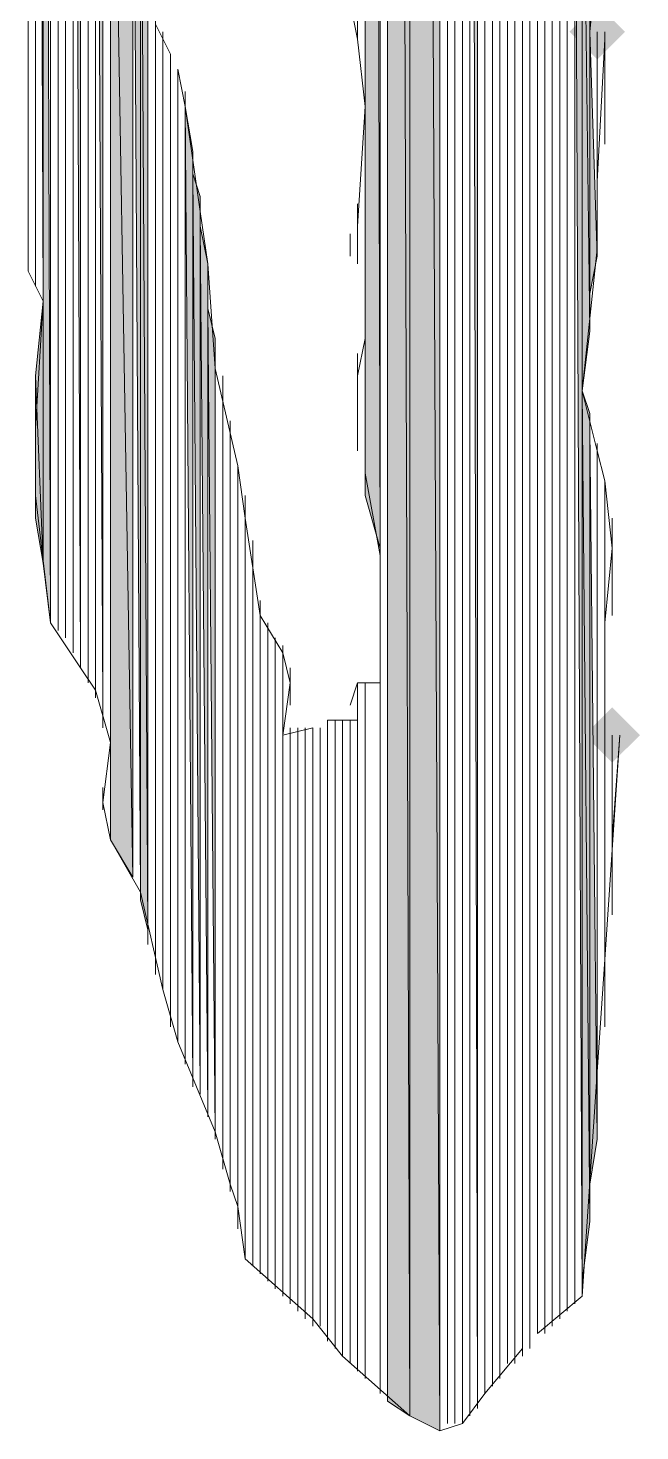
# Model space of a CAD drawing. Header units: millimetres. Extents: x -30643 to 86172, y -19411 to 63186.
# Drawn here: x 83539.2 to 83596.7, y -2015.7 to -1883.8 of the extents above; entities that cross this region are included whole.
import ezdxf

# ---------------------------------------------------------------- set-up
doc = ezdxf.new("R2010")
doc.units = ezdxf.units.MM

msp = doc.modelspace()

# ---------------------------------------------------------------- hatches: boundary and pattern name
h = msp.add_hatch(color=0)
h.dxf.hatch_style = 2
h.paths.add_polyline_path([(83570.86, -1886.95), (83570.86, -1890.47), (83570.86, -1416.89)])
h = msp.add_hatch(color=0)
h.dxf.hatch_style = 2
h.paths.add_polyline_path([(83570.86, -1927.76), (83572.27, -1932.69), (83570.86, -1417.59)])
h = msp.add_hatch(color=0)
h.dxf.hatch_style = 2
h.paths.add_polyline_path([(83572.27, -1933.39), (83572.27, -1937.61), (83572.27, -1417.59)])
h = msp.add_hatch(color=0)
h.dxf.hatch_style = 2
h.paths.add_polyline_path([(83572.97, -2012.91), (83575.08, -2014.31), (83572.97, -1418.3)])
h = msp.add_hatch(color=0)
h.dxf.hatch_style = 2
h.paths.add_polyline_path([(83575.08, -2014.31), (83575.08, -1419.71), (83572.97, -1418.3)])
h = msp.add_hatch(color=0)
h.dxf.hatch_style = 2
h.paths.add_polyline_path([(83575.08, -2014.31), (83577.9, -2015.72), (83575.08, -1419.71)])
h = msp.add_hatch(color=0)
h.dxf.hatch_style = 2
h.paths.add_polyline_path([(83577.9, -2015.72), (83577.9, -1421.82), (83575.08, -1419.71)])
h = msp.add_hatch(color=0)
h.dxf.hatch_style = 2
h.paths.add_polyline_path([(83581.42, -2013.61), (83581.42, -1705.4), (83580.71, -1702.58)])
h = msp.add_hatch(color=0)
h.dxf.hatch_style = 2
h.paths.add_polyline_path([(83540.6, -1909.47), (83540.6, -1725.81), (83539.9, -1722.99)])
h = msp.add_hatch(color=0)
h.dxf.hatch_style = 2
h.paths.add_polyline_path([(83540.6, -1934.1), (83541.31, -1939.72), (83540.6, -1742.69)])
h = msp.add_hatch(color=0)
h.dxf.hatch_style = 2
h.paths.add_polyline_path([(83543.42, -1942.54), (83543.42, -1780.69), (83543.42, -1778.58)])
h = msp.add_hatch(color=0)
h.dxf.hatch_style = 2
h.paths.add_polyline_path([(83543.42, -1942.54), (83543.42, -1785.62), (83543.42, -1782.8)])
h = msp.add_hatch(color=0)
h.dxf.hatch_style = 2
h.paths.add_polyline_path([(83544.12, -1943.24), (83544.12, -1788.43), (83543.42, -1785.62)])
h = msp.add_hatch(color=0)
h.dxf.hatch_style = 2
h.paths.add_polyline_path([(83545.53, -1946.06), (83545.53, -1801.1), (83545.53, -1796.17)])
h = msp.add_hatch(color=0)
h.dxf.hatch_style = 2
h.paths.add_polyline_path([(83545.53, -1946.76), (83545.53, -1810.25), (83545.53, -1801.1)])
h = msp.add_hatch(color=0)
h.dxf.hatch_style = 2
h.paths.add_polyline_path([(83546.23, -1947.47), (83546.23, -1815.88), (83545.53, -1810.25)])
h = msp.add_hatch(color=0)
h.dxf.hatch_style = 2
h.paths.add_polyline_path([(83546.23, -1948.17), (83546.23, -1820.1), (83546.23, -1817.28)])
h = msp.add_hatch(color=0)
h.dxf.hatch_style = 2
h.paths.add_polyline_path([(83546.23, -1948.87), (83546.23, -1828.54), (83546.23, -1820.1)])
h = msp.add_hatch(color=0)
h.dxf.hatch_style = 2
h.paths.add_polyline_path([(83546.94, -1960.13), (83549.05, -1963.65), (83546.94, -1839.1)])
h = msp.add_hatch(color=0)
h.dxf.hatch_style = 2
h.paths.add_polyline_path([(83549.05, -1963.65), (83549.05, -1846.84), (83546.94, -1839.1)])
h = msp.add_hatch(color=0)
h.dxf.hatch_style = 2
h.paths.add_polyline_path([(83549.75, -1965.06), (83549.75, -1851.06), (83549.05, -1847.54)])
h = msp.add_hatch(color=0)
h.dxf.hatch_style = 2
h.paths.add_polyline_path([(83591.27, -2003.06), (83591.27, -1853.17), (83590.56, -1850.36)])
h = msp.add_hatch(color=0)
h.dxf.hatch_style = 2
h.paths.add_polyline_path([(83549.75, -1965.76), (83550.45, -1968.58), (83549.75, -1851.76)])
h = msp.add_hatch(color=0)
h.dxf.hatch_style = 2
h.paths.add_polyline_path([(83550.45, -1968.58), (83550.45, -1857.39), (83549.75, -1851.76)])
h = msp.add_hatch(color=0)
h.dxf.hatch_style = 2
h.paths.add_polyline_path([(83591.27, -1917.91), (83591.97, -1912.28), (83591.27, -1854.58)])
h = msp.add_hatch(color=0)
h.dxf.hatch_style = 2
h.paths.add_polyline_path([(83591.97, -1912.28), (83591.97, -1856.69), (83591.27, -1854.58)])
h = msp.add_hatch(color=0)
h.dxf.hatch_style = 2
h.paths.add_polyline_path([(83591.97, -1884.13), (83591.97, -1881.32), (83591.97, -1856.69)])
h = msp.add_hatch(color=0)
h.dxf.hatch_style = 2
h.paths.add_polyline_path([(83551.16, -1971.39), (83551.16, -1863.73), (83551.16, -1860.91)])
h = msp.add_hatch(color=0)
h.dxf.hatch_style = 2
h.paths.add_polyline_path([(83592.68, -1886.74), (83590.07, -1884.13), (83592.68, -1881.53), (83595.28, -1884.13)])
h = msp.add_hatch(color=0)
h.dxf.hatch_style = 2
h.paths.add_polyline_path([(83591.97, -1912.28), (83591.97, -1909.47), (83591.97, -1884.13)])
h = msp.add_hatch(color=0)
h.dxf.hatch_style = 2
h.paths.add_polyline_path([(83591.97, -1908.76), (83592.68, -1905.24), (83591.97, -1884.13)])
h = msp.add_hatch(color=0)
h.dxf.hatch_style = 2
h.paths.add_polyline_path([(83592.68, -1904.54), (83592.68, -1901.73), (83592.68, -1884.13)])
h = msp.add_hatch(color=0)
h.dxf.hatch_style = 2
h.paths.add_polyline_path([(83592.68, -1901.02), (83592.68, -1898.21), (83592.68, -1884.13)])
h = msp.add_hatch(color=0)
h.dxf.hatch_style = 2
h.paths.add_polyline_path([(83592.68, -1898.21), (83592.68, -1895.39), (83592.68, -1884.13)])
h = msp.add_hatch(color=0)
h.dxf.hatch_style = 2
h.paths.add_polyline_path([(83593.38, -1893.28), (83593.38, -1887.65), (83593.38, -1884.13)])
h = msp.add_hatch(color=0)
h.dxf.hatch_style = 2
h.paths.add_polyline_path([(83554.68, -1982.65), (83554.68, -1895.39), (83553.97, -1891.17)])
h = msp.add_hatch(color=0)
h.dxf.hatch_style = 2
h.paths.add_polyline_path([(83570.86, -1905.95), (83570.86, -1891.87), (83570.86, -1897.5)])
h = msp.add_hatch(color=0)
h.dxf.hatch_style = 2
h.paths.add_polyline_path([(83555.38, -1983.35), (83555.38, -1899.62), (83554.68, -1897.5)])
h = msp.add_hatch(color=0)
h.dxf.hatch_style = 2
h.paths.add_polyline_path([(83570.16, -1905.95), (83570.16, -1900.32), (83570.16, -1902.43)])
h = msp.add_hatch(color=0)
h.dxf.hatch_style = 2
h.paths.add_polyline_path([(83556.08, -1985.46), (83556.08, -1905.95), (83555.38, -1902.43)])
h = msp.add_hatch(color=0)
h.dxf.hatch_style = 2
h.paths.add_polyline_path([(83556.08, -1986.17), (83556.08, -1910.17), (83556.08, -1905.95)])
h = msp.add_hatch(color=0)
h.dxf.hatch_style = 2
h.paths.add_polyline_path([(83570.86, -1924.95), (83570.86, -1905.95), (83570.86, -1911.58)])
h = msp.add_hatch(color=0)
h.dxf.hatch_style = 2
h.paths.add_polyline_path([(83540.6, -1934.1), (83540.6, -1909.47), (83539.9, -1916.5)])
h = msp.add_hatch(color=0)
h.dxf.hatch_style = 2
h.paths.add_polyline_path([(83556.79, -1987.58), (83556.79, -1912.99), (83556.08, -1910.17)])
h = msp.add_hatch(color=0)
h.dxf.hatch_style = 2
h.paths.add_polyline_path([(83570.16, -1923.54), (83570.16, -1914.39), (83570.16, -1916.5)])
h = msp.add_hatch(color=0)
h.dxf.hatch_style = 2
h.paths.add_polyline_path([(83539.9, -1929.87), (83539.9, -1916.5), (83539.9, -1919.32)])
h = msp.add_hatch(color=0)
h.dxf.hatch_style = 2
h.paths.add_polyline_path([(83539.9, -1929.87), (83540.6, -1934.1), (83539.9, -1916.5)])
h = msp.add_hatch(color=0)
h.dxf.hatch_style = 2
h.paths.add_polyline_path([(83570.16, -1923.54), (83570.16, -1916.5), (83570.16, -1920.73)])
h = msp.add_hatch(color=0)
h.dxf.hatch_style = 2
h.paths.add_polyline_path([(83591.27, -2001.65), (83591.97, -1996.02), (83591.27, -1917.91)])
h = msp.add_hatch(color=0)
h.dxf.hatch_style = 2
h.paths.add_polyline_path([(83591.97, -1996.02), (83591.97, -1920.02), (83591.27, -1917.91)])
h = msp.add_hatch(color=0)
h.dxf.hatch_style = 2
h.paths.add_polyline_path([(83539.9, -1927.76), (83539.9, -1919.32), (83539.9, -1921.43)])
h = msp.add_hatch(color=0)
h.dxf.hatch_style = 2
h.paths.add_polyline_path([(83539.9, -1927.76), (83539.9, -1929.87), (83539.9, -1919.32)])
h = msp.add_hatch(color=0)
h.dxf.hatch_style = 2
h.paths.add_polyline_path([(83591.97, -1996.02), (83591.97, -1992.5), (83591.97, -1920.02)])
h = msp.add_hatch(color=0)
h.dxf.hatch_style = 2
h.paths.add_polyline_path([(83591.97, -1992.5), (83592.68, -1988.28), (83591.97, -1921.43)])
h = msp.add_hatch(color=0)
h.dxf.hatch_style = 2
h.paths.add_polyline_path([(83592.68, -1988.28), (83592.68, -1984.76), (83592.68, -1922.84)])
h = msp.add_hatch(color=0)
h.dxf.hatch_style = 2
h.paths.add_polyline_path([(83558.9, -1996.72), (83558.9, -1927.06), (83558.9, -1924.95)])
h = msp.add_hatch(color=0)
h.dxf.hatch_style = 2
h.paths.add_polyline_path([(83592.68, -1984.76), (83592.68, -1981.95), (83592.68, -1924.24)])
h = msp.add_hatch(color=0)
h.dxf.hatch_style = 2
h.paths.add_polyline_path([(83592.68, -1981.24), (83592.68, -1979.13), (83592.68, -1924.95)])
h = msp.add_hatch(color=0)
h.dxf.hatch_style = 2
h.paths.add_polyline_path([(83593.38, -1948.87), (83593.38, -1943.24), (83593.38, -1926.36)])
h = msp.add_hatch(color=0)
h.dxf.hatch_style = 2
h.paths.add_polyline_path([(83593.38, -1943.24), (83593.38, -1928.47), (83593.38, -1926.36)])
h = msp.add_hatch(color=0)
h.dxf.hatch_style = 2
h.paths.add_polyline_path([(83593.38, -1943.24), (83593.38, -1940.43), (83593.38, -1928.47)])
h = msp.add_hatch(color=0)
h.dxf.hatch_style = 2
h.paths.add_polyline_path([(83594.08, -1939.02), (83594.08, -1933.39), (83594.08, -1929.87)])
h = msp.add_hatch(color=0)
h.dxf.hatch_style = 2
h.paths.add_polyline_path([(83560.31, -2000.24), (83560.31, -1935.5), (83560.31, -1932.69)])
h = msp.add_hatch(color=0)
h.dxf.hatch_style = 2
h.paths.add_polyline_path([(83572.27, -2012.2), (83572.27, -1937.61), (83572.27, -1943.95)])
h = msp.add_hatch(color=0)
h.dxf.hatch_style = 2
h.paths.add_polyline_path([(83563.12, -1950.28), (83563.12, -1948.17), (83563.12, -1941.84)])
h = msp.add_hatch(color=0)
h.dxf.hatch_style = 2
h.paths.add_polyline_path([(83594.08, -1952.88), (83591.48, -1950.28), (83594.08, -1947.68), (83596.69, -1950.28)])
h = msp.add_hatch(color=0)
h.dxf.hatch_style = 2
h.paths.add_polyline_path([(83546.94, -1959.43), (83546.94, -1950.98), (83546.94, -1953.8)])
h = msp.add_hatch(color=0)
h.dxf.hatch_style = 2
h.paths.add_polyline_path([(83593.38, -1977.02), (83593.38, -1971.39), (83593.38, -1950.28)])
h = msp.add_hatch(color=0)
h.dxf.hatch_style = 2
h.paths.add_polyline_path([(83593.38, -1970.69), (83593.38, -1967.87), (83593.38, -1950.28)])
h = msp.add_hatch(color=0)
h.dxf.hatch_style = 2
h.paths.add_polyline_path([(83594.08, -1967.17), (83594.08, -1961.54), (83594.08, -1950.28)])

# ---------------------------------------------------------------- linework, layer by layer
at = {"color": 0, "lineweight": 0}
for points in [[(83570.16, -1884.13), (83570.16, -1416.89)], [(83570.16, -1884.13), (83570.16, -1416.89)], [(83570.16, -1884.84), (83570.16, -1416.89)], [(83570.16, -1884.84), (83570.16, -1416.89)], [(83570.16, -1884.84), (83570.16, -1416.89)], [(83570.16, -1884.84), (83570.16, -1416.89)], [(83570.16, -1884.84), (83570.16, -1416.89)], [(83570.16, -1884.84), (83570.16, -1416.89)], [(83570.86, -1885.54), (83570.86, -1416.89)], [(83570.86, -1885.54), (83570.86, -1416.89)], [(83570.86, -1886.95), (83570.86, -1416.89)], [(83570.86, -1886.95), (83570.86, -1416.89)], [(83570.86, -1886.95), (83570.86, -1416.89)], [(83570.86, -1886.95), (83570.86, -1890.47), (83570.86, -1416.89)], [(83570.86, -1890.47), (83570.86, -1417.59)], [(83570.86, -1890.47), (83570.86, -1417.59)], [(83570.86, -1891.17), (83570.86, -1417.59)], [(83570.86, -1924.95), (83570.86, -1417.59)], [(83570.86, -1924.95), (83570.86, -1417.59)], [(83570.86, -1927.76), (83572.27, -1932.69), (83570.86, -1417.59)], [(83572.27, -1932.69), (83572.27, -1417.59)], [(83572.27, -1932.69), (83572.27, -1417.59)], [(83572.27, -1933.39), (83572.27, -1417.59)], [(83572.27, -1933.39), (83572.27, -1937.61), (83572.27, -1417.59)], [(83572.27, -1937.61), (83572.27, -1418.3)], [(83572.27, -2012.2), (83572.27, -1418.3)], [(83572.97, -2012.91), (83572.97, -1418.3)], [(83572.97, -2012.91), (83575.08, -2014.31), (83572.97, -1418.3)], [(83575.08, -2014.31), (83575.08, -1419.71), (83572.97, -1418.3)], [(83575.08, -2014.31), (83577.9, -2015.72), (83575.08, -1419.71)], [(83577.9, -2015.72), (83577.9, -1421.82), (83575.08, -1419.71)], [(83577.9, -2015.72), (83577.9, -1421.82)], [(83578.6, -2015.02), (83578.6, -1422.52)], [(83578.6, -2015.02), (83578.6, -1619.55)], [(83578.6, -2015.02), (83578.6, -1619.55)], [(83578.6, -2015.02), (83578.6, -1619.55)], [(83579.31, -2015.02), (83579.31, -1619.55)], [(83579.31, -2015.02), (83579.31, -1640.66)], [(83579.31, -2015.02), (83579.31, -1641.37)], [(83579.31, -2015.02), (83579.31, -1641.37)], [(83579.31, -2015.02), (83579.31, -1642.07)], [(83579.31, -2015.02), (83579.31, -1642.07)], [(83580.01, -2015.02), (83580.01, -1642.07)], [(83580.01, -2015.02), (83580.01, -1642.07)], [(83580.01, -2015.02), (83580.01, -1642.77)], [(83580.01, -2015.02), (83580.01, -1642.77)], [(83580.01, -2015.02), (83580.01, -1642.77)], [(83580.01, -2015.02), (83580.01, -1656.85)], [(83580.01, -2015.02), (83580.01, -1656.85)], [(83580.01, -2015.02), (83580.01, -1656.85)], [(83580.01, -2015.02), (83580.01, -1656.85)], [(83580.01, -2015.02), (83580.01, -1656.85)], [(83580.01, -2015.02), (83580.01, -1656.85)], [(83580.01, -2015.02), (83580.01, -1656.85)], [(83580.01, -2015.02), (83580.01, -1656.85)], [(83580.01, -2015.02), (83580.01, -1656.85)], [(83580.01, -2014.31), (83580.01, -1656.85)], [(83580.01, -2014.31), (83580.01, -1701.18)], [(83580.01, -2014.31), (83580.01, -1701.18)], [(83580.01, -2014.31), (83580.01, -1701.18)], [(83580.01, -2014.31), (83580.01, -1701.18)], [(83580.01, -2014.31), (83580.01, -1701.18)], [(83580.01, -2014.31), (83580.01, -1701.88)], [(83580.01, -2014.31), (83580.01, -1701.88)], [(83580.71, -2014.31), (83580.71, -1701.88)], [(83580.71, -2014.31), (83580.71, -1701.88)], [(83580.71, -2014.31), (83580.71, -1702.58)], [(83580.71, -2014.31), (83580.71, -1702.58)], [(83581.42, -2013.61), (83581.42, -1705.4), (83580.71, -1702.58)], [(83581.42, -2013.61), (83581.42, -1705.4)], [(83581.42, -2012.91), (83581.42, -1705.4)], [(83581.42, -2012.91), (83581.42, -1705.4)], [(83581.42, -2012.91), (83581.42, -1706.1)], [(83581.42, -2012.91), (83581.42, -1706.1)], [(83581.42, -2012.91), (83581.42, -1706.1)], [(83581.42, -2012.91), (83581.42, -1706.1)], [(83581.42, -2012.91), (83581.42, -1706.1)], [(83581.42, -2012.91), (83581.42, -1706.1)], [(83582.12, -2012.2), (83582.12, -1707.51)], [(83582.12, -2012.2), (83582.12, -1707.51)], [(83582.12, -2012.2), (83582.12, -1708.21)], [(83582.12, -2012.2), (83582.12, -1708.21)], [(83582.12, -2012.2), (83582.12, -1708.21)], [(83582.12, -2012.2), (83582.12, -1708.21)], [(83582.82, -2011.5), (83582.82, -1708.92)], [(83582.82, -2011.5), (83582.82, -1708.92)], [(83582.82, -2011.5), (83582.82, -1708.92)], [(83582.82, -2011.5), (83582.82, -1708.92)], [(83583.53, -2010.8), (83583.53, -1710.33)], [(83583.53, -2010.8), (83583.53, -1710.33)], [(83583.53, -2010.09), (83583.53, -1710.33)], [(83539.9, -1908.06), (83539.9, -1722.99)], [(83539.9, -1908.06), (83539.9, -1722.99)], [(83540.6, -1909.47), (83540.6, -1725.81), (83539.9, -1722.99)], [(83539.2, -1906.65), (83539.2, -1723.7)], [(83539.2, -1906.65), (83539.2, -1723.7)], [(83539.2, -1905.95), (83539.2, -1724.4)], [(83539.2, -1905.95), (83539.2, -1724.4)], [(83539.9, -1907.36), (83539.9, -1723.7)], [(83539.9, -1907.36), (83539.9, -1723.7)], [(83539.9, -1907.36), (83539.9, -1723.7)], [(83539.9, -1907.36), (83539.9, -1723.7)], [(83539.9, -1907.36), (83539.9, -1723.7)], [(83539.9, -1907.36), (83539.9, -1723.7)], [(83583.53, -2010.09), (83583.53, -1736.36)], [(83583.53, -2010.09), (83583.53, -1737.07)], [(83583.53, -2010.09), (83583.53, -1737.07)], [(83584.23, -2009.39), (83584.23, -1738.47)], [(83584.23, -2009.39), (83584.23, -1738.47)], [(83584.23, -2009.39), (83584.23, -1739.18)], [(83584.23, -2009.39), (83584.23, -1739.18)], [(83584.94, -2009.39), (83584.94, -1739.88)], [(83540.6, -1909.47), (83540.6, -1742.69)], [(83540.6, -1909.47), (83540.6, -1742.69)], [(83540.6, -1934.1), (83541.31, -1939.72), (83540.6, -1742.69)], [(83541.31, -1939.72), (83541.31, -1744.1)], [(83541.31, -1939.72), (83541.31, -1744.1)], [(83541.31, -1939.72), (83541.31, -1744.1)], [(83541.31, -1939.72), (83541.31, -1744.1)], [(83542.01, -1940.43), (83542.01, -1744.81)], [(83542.01, -1940.43), (83542.01, -1744.81)], [(83542.01, -1940.43), (83542.01, -1744.81)], [(83542.01, -1940.43), (83542.01, -1744.81)], [(83542.71, -1941.13), (83542.71, -1746.21)], [(83542.71, -1941.13), (83542.71, -1746.21)], [(83542.71, -1941.13), (83542.71, -1746.21)], [(83542.71, -1941.13), (83542.71, -1768.03)], [(83543.42, -1941.84), (83543.42, -1768.03)], [(83543.42, -1941.84), (83543.42, -1768.03)], [(83543.42, -1942.54), (83543.42, -1768.03)], [(83584.94, -2009.39), (83584.94, -1773.66)], [(83584.94, -2008.69), (83584.94, -1773.66)], [(83584.94, -2008.69), (83584.94, -1773.66)], [(83584.94, -2008.69), (83584.94, -1773.66)], [(83584.94, -2008.69), (83584.94, -1773.66)], [(83584.94, -2008.69), (83584.94, -1774.36)], [(83584.94, -2008.69), (83584.94, -1774.36)], [(83584.94, -2008.69), (83584.94, -1774.36)], [(83584.94, -2008.69), (83584.94, -1774.36)], [(83584.94, -2008.69), (83584.94, -1774.36)], [(83543.42, -1942.54), (83543.42, -1778.58)], [(83543.42, -1942.54), (83543.42, -1780.69), (83543.42, -1778.58)], [(83543.42, -1942.54), (83543.42, -1780.69)], [(83543.42, -1942.54), (83543.42, -1782.1)], [(83543.42, -1942.54), (83543.42, -1782.1)], [(83543.42, -1942.54), (83543.42, -1782.1)], [(83543.42, -1942.54), (83543.42, -1782.1)], [(83543.42, -1942.54), (83543.42, -1782.8)], [(83543.42, -1942.54), (83543.42, -1782.8)], [(83543.42, -1942.54), (83543.42, -1785.62), (83543.42, -1782.8)], [(83584.94, -2008.69), (83584.94, -1782.8)], [(83584.94, -2008.69), (83584.94, -1783.51)], [(83543.42, -1942.54), (83543.42, -1785.62)], [(83544.12, -1943.24), (83544.12, -1788.43), (83543.42, -1785.62)], [(83544.12, -1943.24), (83544.12, -1788.43)], [(83544.12, -1943.24), (83544.12, -1789.14)], [(83544.12, -1943.24), (83544.12, -1789.14)], [(83544.12, -1943.24), (83544.12, -1789.14)], [(83544.12, -1943.24), (83544.12, -1789.14)], [(83544.12, -1943.95), (83544.12, -1789.14)], [(83544.12, -1943.95), (83544.12, -1789.14)], [(83544.12, -1943.95), (83544.12, -1789.14)], [(83544.12, -1943.95), (83544.12, -1789.14)], [(83544.83, -1945.35), (83544.83, -1790.54)], [(83544.83, -1945.35), (83544.83, -1790.54)], [(83545.53, -1945.35), (83545.53, -1790.54)], [(83584.94, -2008.69), (83584.94, -1795.47)], [(83585.64, -2008.69), (83585.64, -1795.47)], [(83585.64, -2008.69), (83585.64, -1795.47)], [(83585.64, -2007.98), (83585.64, -1795.47)], [(83585.64, -2007.98), (83585.64, -1795.47)], [(83585.64, -2007.98), (83585.64, -1795.47)], [(83585.64, -2007.98), (83585.64, -1795.47)], [(83585.64, -2007.98), (83585.64, -1795.47)], [(83585.64, -2007.98), (83585.64, -1795.47)], [(83585.64, -2007.98), (83585.64, -1795.47)], [(83585.64, -2007.98), (83585.64, -1795.47)], [(83585.64, -2007.98), (83585.64, -1795.47)], [(83585.64, -2007.98), (83585.64, -1795.47)], [(83585.64, -2007.98), (83585.64, -1795.47)], [(83585.64, -2007.98), (83585.64, -1795.47)], [(83545.53, -1945.35), (83545.53, -1796.17)], [(83545.53, -1946.06), (83545.53, -1801.1), (83545.53, -1796.17)], [(83585.64, -2007.98), (83585.64, -1796.17)], [(83585.64, -2007.98), (83585.64, -1796.17)], [(83586.34, -2007.98), (83586.34, -1796.17)], [(83586.34, -2007.98), (83586.34, -1796.17)], [(83586.34, -2007.28), (83586.34, -1796.88)], [(83586.34, -2007.28), (83586.34, -1796.88)], [(83586.34, -2007.28), (83586.34, -1796.88)], [(83586.34, -2007.28), (83586.34, -1796.88)], [(83587.05, -2006.57), (83587.05, -1797.58)], [(83587.05, -2006.57), (83587.05, -1797.58)], [(83587.05, -2006.57), (83587.05, -1797.58)], [(83545.53, -1946.06), (83545.53, -1801.1)], [(83545.53, -1946.76), (83545.53, -1810.25), (83545.53, -1801.1)], [(83545.53, -1946.76), (83545.53, -1810.25)], [(83546.23, -1947.47), (83546.23, -1815.88), (83545.53, -1810.25)], [(83546.23, -1947.47), (83546.23, -1815.88)], [(83546.23, -1948.17), (83546.23, -1817.28)], [(83546.23, -1948.17), (83546.23, -1817.28)], [(83546.23, -1948.17), (83546.23, -1820.1), (83546.23, -1817.28)], [(83587.05, -2006.57), (83587.05, -1818.69)], [(83587.05, -2006.57), (83587.05, -1818.69)], [(83587.05, -2006.57), (83587.05, -1818.69)], [(83587.05, -2006.57), (83587.05, -1818.69)], [(83587.05, -2006.57), (83587.05, -1818.69)], [(83587.75, -2006.57), (83587.75, -1818.69)], [(83587.75, -2006.57), (83587.75, -1818.69)], [(83587.75, -2006.57), (83587.75, -1818.69)], [(83587.75, -2006.57), (83587.75, -1818.69)], [(83587.75, -2005.87), (83587.75, -1819.4)], [(83587.75, -2005.87), (83587.75, -1819.4)], [(83546.23, -1948.17), (83546.23, -1820.1)], [(83546.23, -1948.87), (83546.23, -1828.54), (83546.23, -1820.1)], [(83587.75, -2005.87), (83587.75, -1820.1)], [(83587.75, -2005.87), (83587.75, -1820.1)], [(83588.45, -2005.87), (83588.45, -1821.51)], [(83588.45, -2005.87), (83588.45, -1821.51)], [(83588.45, -2005.17), (83588.45, -1821.51)], [(83588.45, -2005.17), (83588.45, -1821.51)], [(83588.45, -2005.17), (83588.45, -1822.21)], [(83588.45, -2005.17), (83588.45, -1822.21)], [(83589.16, -2005.17), (83589.16, -1822.91)], [(83546.23, -1948.87), (83546.23, -1828.54)], [(83546.23, -1948.87), (83546.23, -1828.54)], [(83546.23, -1948.87), (83546.23, -1828.54)], [(83546.23, -1948.87), (83546.23, -1829.25)], [(83546.23, -1948.87), (83546.23, -1834.88)], [(83546.23, -1949.58), (83546.23, -1836.28)], [(83546.23, -1949.58), (83546.23, -1836.28)], [(83546.23, -1949.58), (83546.23, -1836.28)], [(83546.23, -1949.58), (83546.23, -1836.28)], [(83546.94, -1949.58), (83546.94, -1836.99)], [(83546.94, -1949.58), (83546.94, -1836.99)], [(83546.94, -1950.98), (83546.94, -1838.4)], [(83546.94, -1959.43), (83546.94, -1838.4)], [(83546.94, -1959.43), (83546.94, -1839.1)], [(83546.94, -1959.43), (83546.94, -1839.1)], [(83546.94, -1960.13), (83546.94, -1839.1)], [(83546.94, -1960.13), (83549.05, -1963.65), (83546.94, -1839.1)], [(83549.05, -1963.65), (83549.05, -1846.84), (83546.94, -1839.1)], [(83589.16, -2005.17), (83589.16, -1845.43)], [(83589.16, -2005.17), (83589.16, -1845.43)], [(83589.16, -2005.17), (83589.16, -1845.43)], [(83549.05, -1963.65), (83549.05, -1846.84)], [(83589.16, -2005.17), (83589.16, -1846.14)], [(83589.16, -2005.17), (83589.16, -1846.14)], [(83589.16, -2004.46), (83589.16, -1846.14)], [(83589.16, -2004.46), (83589.16, -1846.14)], [(83589.86, -2004.46), (83589.86, -1846.84)], [(83589.86, -2004.46), (83589.86, -1846.84)], [(83549.05, -1963.65), (83549.05, -1847.54)], [(83549.05, -1963.65), (83549.05, -1847.54)], [(83549.75, -1965.06), (83549.75, -1851.06), (83549.05, -1847.54)], [(83589.86, -2004.46), (83589.86, -1847.54)], [(83589.86, -2004.46), (83589.86, -1847.54)], [(83589.86, -2004.46), (83589.86, -1848.25)], [(83589.86, -2004.46), (83589.86, -1848.25)], [(83590.56, -2003.76), (83590.56, -1849.65)], [(83590.56, -2003.76), (83590.56, -1849.65)], [(83549.75, -1965.06), (83549.75, -1851.06)], [(83590.56, -2003.76), (83590.56, -1850.36)], [(83590.56, -2003.76), (83590.56, -1850.36)], [(83591.27, -2003.06), (83591.27, -1853.17), (83590.56, -1850.36)], [(83549.75, -1965.76), (83549.75, -1851.76)], [(83549.75, -1965.76), (83550.45, -1968.58), (83549.75, -1851.76)], [(83550.45, -1968.58), (83550.45, -1857.39), (83549.75, -1851.76)], [(83591.27, -2003.06), (83591.27, -1853.17)], [(83591.27, -2003.06), (83591.27, -1853.88)], [(83591.27, -2003.06), (83591.27, -1853.88)], [(83591.27, -2003.06), (83591.27, -1854.58)], [(83591.27, -2003.06), (83591.27, -1854.58)], [(83591.27, -2001.65), (83591.27, -1854.58)], [(83591.27, -1917.91), (83591.97, -1912.28), (83591.27, -1854.58)], [(83591.97, -1912.28), (83591.97, -1856.69), (83591.27, -1854.58)], [(83550.45, -1968.58), (83550.45, -1857.39)], [(83591.97, -1884.13), (83591.97, -1881.32), (83591.97, -1856.69)], [(83550.45, -1969.28), (83550.45, -1858.1)], [(83550.45, -1969.28), (83550.45, -1858.1)], [(83550.45, -1969.98), (83550.45, -1859.51)], [(83550.45, -1969.98), (83550.45, -1859.51)], [(83551.16, -1970.69), (83551.16, -1860.21)], [(83551.16, -1970.69), (83551.16, -1860.21)], [(83551.16, -1970.69), (83551.16, -1860.91)], [(83551.16, -1970.69), (83551.16, -1860.91)], [(83551.16, -1970.69), (83551.16, -1860.91)], [(83551.16, -1970.69), (83551.16, -1860.91)], [(83551.16, -1971.39), (83551.16, -1863.73), (83551.16, -1860.91)], [(83551.16, -1971.39), (83551.16, -1883.43)], [(83551.16, -1972.8), (83551.16, -1884.13)], [(83551.16, -1972.8), (83551.16, -1884.13)], [(83551.86, -1973.5), (83551.86, -1884.13)], [(83551.86, -1973.5), (83551.86, -1884.13)], [(83551.86, -1973.5), (83551.86, -1884.84)], [(83551.86, -1973.5), (83551.86, -1884.84)], [(83551.86, -1974.21), (83551.86, -1884.84)], [(83551.86, -1974.21), (83551.86, -1884.84)], [(83551.86, -1974.21), (83551.86, -1884.84)], [(83551.86, -1974.21), (83551.86, -1884.84)], [(83591.97, -1912.28), (83591.97, -1909.47), (83591.97, -1884.13)], [(83591.97, -1909.47), (83591.97, -1884.13)], [(83591.97, -1909.47), (83591.97, -1884.13)], [(83591.97, -1908.76), (83591.97, -1884.13)], [(83591.97, -1908.76), (83592.68, -1905.24), (83591.97, -1884.13)], [(83592.68, -1905.24), (83592.68, -1884.13)], [(83592.68, -1905.24), (83592.68, -1884.13)], [(83592.68, -1904.54), (83592.68, -1884.13)], [(83592.68, -1904.54), (83592.68, -1901.73), (83592.68, -1884.13)], [(83592.68, -1901.73), (83592.68, -1884.13)], [(83592.68, -1901.73), (83592.68, -1884.13)], [(83592.68, -1901.73), (83592.68, -1884.13)], [(83592.68, -1901.73), (83592.68, -1884.13)], [(83592.68, -1901.02), (83592.68, -1884.13)], [(83592.68, -1901.02), (83592.68, -1898.21), (83592.68, -1884.13)], [(83592.68, -1898.21), (83592.68, -1884.13)], [(83592.68, -1898.21), (83592.68, -1884.13)], [(83592.68, -1898.21), (83592.68, -1884.13)], [(83592.68, -1898.21), (83592.68, -1895.39), (83592.68, -1884.13)], [(83592.68, -1895.39), (83592.68, -1884.13)], [(83592.68, -1895.39), (83592.68, -1884.13)], [(83592.68, -1895.39), (83592.68, -1884.13)], [(83592.68, -1895.39), (83592.68, -1884.13)], [(83593.38, -1894.69), (83593.38, -1884.13)], [(83593.38, -1894.69), (83593.38, -1884.13)], [(83593.38, -1894.69), (83593.38, -1884.13)], [(83593.38, -1894.69), (83593.38, -1884.13)], [(83593.38, -1893.28), (83593.38, -1884.13)], [(83593.38, -1893.28), (83593.38, -1887.65), (83593.38, -1884.13)], [(83593.38, -1887.65), (83593.38, -1884.13)], [(83593.38, -1887.65), (83593.38, -1884.13)], [(83593.38, -1887.65), (83593.38, -1884.13)], [(83593.38, -1887.65), (83593.38, -1884.84)], [(83551.86, -1974.21), (83551.86, -1885.54)], [(83551.86, -1974.21), (83551.86, -1885.54)], [(83552.57, -1975.61), (83552.57, -1886.25)], [(83552.57, -1975.61), (83552.57, -1886.25)], [(83552.57, -1976.32), (83552.57, -1886.25)], [(83552.57, -1976.32), (83552.57, -1886.25)], [(83552.57, -1977.02), (83552.57, -1886.95)], [(83552.57, -1977.02), (83552.57, -1886.95)], [(83552.57, -1977.72), (83552.57, -1887.65)], [(83552.57, -1977.72), (83552.57, -1887.65)], [(83552.57, -1977.72), (83552.57, -1887.65)], [(83552.57, -1977.72), (83552.57, -1887.65)], [(83553.27, -1977.72), (83553.27, -1887.65)], [(83553.27, -1977.72), (83553.27, -1887.65)], [(83553.27, -1978.43), (83553.27, -1888.36)], [(83553.27, -1978.43), (83553.27, -1888.36)], [(83553.27, -1978.43), (83553.27, -1888.36)], [(83553.27, -1978.43), (83553.27, -1888.36)], [(83553.27, -1979.13), (83553.27, -1888.36)], [(83553.27, -1979.13), (83553.27, -1888.36)], [(83553.27, -1979.13), (83553.27, -1888.36)], [(83553.27, -1979.13), (83553.27, -1888.36)], [(83553.27, -1979.13), (83553.27, -1889.06)], [(83553.27, -1979.13), (83553.27, -1889.06)], [(83553.27, -1979.13), (83553.27, -1889.06)], [(83553.27, -1979.13), (83553.27, -1889.06)], [(83553.27, -1979.13), (83553.27, -1889.06)], [(83553.27, -1979.13), (83553.27, -1889.06)], [(83553.27, -1979.13), (83553.27, -1889.06)], [(83553.27, -1979.13), (83553.27, -1889.06)], [(83553.97, -1980.54), (83553.97, -1889.76)], [(83553.97, -1980.54), (83553.97, -1889.76)], [(83553.97, -1980.54), (83553.97, -1890.47)], [(83553.97, -1980.54), (83553.97, -1890.47)], [(83553.97, -1980.54), (83553.97, -1890.47)], [(83553.97, -1980.54), (83553.97, -1890.47)], [(83553.97, -1981.24), (83553.97, -1891.17)], [(83553.97, -1981.24), (83553.97, -1891.17)], [(83553.97, -1981.24), (83553.97, -1891.17)], [(83553.97, -1981.24), (83553.97, -1891.17)], [(83553.97, -1981.24), (83553.97, -1891.17)], [(83553.97, -1981.24), (83553.97, -1891.17)], [(83554.68, -1982.65), (83554.68, -1895.39), (83553.97, -1891.17)], [(83570.86, -1924.95), (83570.86, -1891.17)], [(83570.86, -1905.95), (83570.86, -1891.87), (83570.86, -1897.5)], [(83570.86, -1924.95), (83570.86, -1891.87)], [(83554.68, -1982.65), (83554.68, -1895.39)], [(83554.68, -1982.65), (83554.68, -1896.8)], [(83554.68, -1982.65), (83554.68, -1896.8)], [(83554.68, -1982.65), (83554.68, -1896.8)], [(83554.68, -1982.65), (83554.68, -1896.8)], [(83554.68, -1983.35), (83554.68, -1897.5)], [(83554.68, -1983.35), (83554.68, -1897.5)], [(83555.38, -1983.35), (83555.38, -1899.62), (83554.68, -1897.5)], [(83570.86, -1905.95), (83570.86, -1897.5)], [(83570.86, -1905.95), (83570.86, -1897.5)], [(83570.86, -1905.95), (83570.86, -1897.5)], [(83570.86, -1905.95), (83570.86, -1897.5)], [(83555.38, -1983.35), (83555.38, -1899.62)], [(83570.86, -1905.95), (83570.86, -1898.91)], [(83570.86, -1905.95), (83570.86, -1898.91)], [(83555.38, -1984.06), (83555.38, -1901.02)], [(83555.38, -1984.06), (83555.38, -1901.02)], [(83570.16, -1905.95), (83570.16, -1900.32), (83570.16, -1902.43)], [(83570.16, -1905.95), (83570.16, -1900.32)], [(83570.16, -1905.95), (83570.16, -1900.32)], [(83570.16, -1905.95), (83570.16, -1900.32)], [(83555.38, -1984.06), (83555.38, -1901.73)], [(83555.38, -1984.06), (83555.38, -1901.73)], [(83555.38, -1984.06), (83555.38, -1902.43)], [(83555.38, -1984.06), (83555.38, -1902.43)], [(83556.08, -1985.46), (83556.08, -1905.95), (83555.38, -1902.43)], [(83570.16, -1905.95), (83570.16, -1902.43)], [(83570.16, -1905.95), (83570.16, -1902.43)], [(83570.16, -1905.95), (83570.16, -1902.43)], [(83570.16, -1905.95), (83570.16, -1902.43)], [(83569.45, -1905.24), (83569.45, -1903.13)], [(83569.45, -1905.24), (83569.45, -1903.13)], [(83570.16, -1905.95), (83570.16, -1903.13)], [(83570.16, -1905.95), (83570.16, -1903.13)], [(83570.16, -1905.95), (83570.16, -1903.13)], [(83570.16, -1905.95), (83570.16, -1903.13)], [(83570.16, -1905.95), (83570.16, -1903.13)], [(83570.16, -1905.95), (83570.16, -1903.13)], [(83556.08, -1985.46), (83556.08, -1905.95)], [(83556.08, -1986.17), (83556.08, -1910.17), (83556.08, -1905.95)], [(83570.86, -1924.95), (83570.86, -1905.95), (83570.86, -1911.58)], [(83540.6, -1934.1), (83540.6, -1909.47), (83539.9, -1916.5)], [(83540.6, -1934.1), (83540.6, -1909.47)], [(83540.6, -1934.1), (83540.6, -1909.47)], [(83556.08, -1986.17), (83556.08, -1910.17)], [(83556.79, -1987.58), (83556.79, -1912.99), (83556.08, -1910.17)], [(83570.86, -1924.24), (83570.86, -1911.58)], [(83570.86, -1924.24), (83570.86, -1911.58)], [(83570.86, -1924.24), (83570.86, -1911.58)], [(83570.86, -1924.24), (83570.86, -1911.58)], [(83556.79, -1987.58), (83556.79, -1912.99)], [(83570.86, -1924.24), (83570.86, -1912.99)], [(83570.86, -1924.24), (83570.86, -1912.99)], [(83556.79, -1987.58), (83556.79, -1914.39)], [(83556.79, -1987.58), (83556.79, -1914.39)], [(83570.16, -1923.54), (83570.16, -1914.39), (83570.16, -1916.5)], [(83570.16, -1923.54), (83570.16, -1914.39)], [(83570.16, -1923.54), (83570.16, -1914.39)], [(83570.16, -1923.54), (83570.16, -1914.39)], [(83556.79, -1987.58), (83556.79, -1915.1)], [(83556.79, -1987.58), (83556.79, -1915.1)], [(83539.9, -1929.87), (83539.9, -1916.5), (83539.9, -1919.32)], [(83539.9, -1929.87), (83540.6, -1934.1), (83539.9, -1916.5)], [(83556.79, -1988.28), (83556.79, -1915.8)], [(83556.79, -1988.28), (83556.79, -1915.8)], [(83557.49, -1988.98), (83557.49, -1916.5)], [(83557.49, -1988.98), (83557.49, -1916.5)], [(83570.16, -1923.54), (83570.16, -1916.5), (83570.16, -1920.73)], [(83570.16, -1923.54), (83570.16, -1916.5)], [(83570.16, -1923.54), (83570.16, -1916.5)], [(83570.16, -1923.54), (83570.16, -1916.5)], [(83557.49, -1989.69), (83557.49, -1917.91)], [(83557.49, -1989.69), (83557.49, -1917.91)], [(83591.27, -2001.65), (83591.97, -1996.02), (83591.27, -1917.91)], [(83591.97, -1996.02), (83591.97, -1920.02), (83591.27, -1917.91)], [(83539.9, -1927.76), (83539.9, -1919.32), (83539.9, -1921.43)], [(83539.9, -1927.76), (83539.9, -1919.32)], [(83539.9, -1927.76), (83539.9, -1919.32)], [(83539.9, -1927.76), (83539.9, -1929.87), (83539.9, -1919.32)], [(83557.49, -1990.39), (83557.49, -1919.32)], [(83557.49, -1990.39), (83557.49, -1919.32)], [(83557.49, -1991.09), (83557.49, -1920.02)], [(83557.49, -1991.09), (83557.49, -1920.02)], [(83558.2, -1991.8), (83558.2, -1920.73)], [(83558.2, -1991.8), (83558.2, -1920.73)], [(83570.16, -1923.54), (83570.16, -1920.73)], [(83570.16, -1923.54), (83570.16, -1920.73)], [(83591.97, -1996.02), (83591.97, -1992.5), (83591.97, -1920.02)], [(83558.2, -1992.5), (83558.2, -1922.13)], [(83558.2, -1992.5), (83558.2, -1922.13)], [(83558.2, -1992.5), (83558.2, -1922.13)], [(83558.2, -1992.5), (83558.2, -1922.13)], [(83591.97, -1992.5), (83591.97, -1921.43)], [(83591.97, -1992.5), (83591.97, -1921.43)], [(83591.97, -1992.5), (83591.97, -1921.43)], [(83591.97, -1992.5), (83592.68, -1988.28), (83591.97, -1921.43)], [(83558.2, -1993.2), (83558.2, -1923.54)], [(83558.2, -1993.2), (83558.2, -1923.54)], [(83592.68, -1988.28), (83592.68, -1922.84)], [(83592.68, -1988.28), (83592.68, -1922.84)], [(83592.68, -1988.28), (83592.68, -1922.84)], [(83592.68, -1988.28), (83592.68, -1984.76), (83592.68, -1922.84)], [(83592.68, -1984.76), (83592.68, -1923.54)], [(83592.68, -1984.76), (83592.68, -1923.54)], [(83592.68, -1984.76), (83592.68, -1923.54)], [(83592.68, -1984.76), (83592.68, -1923.54)], [(83558.9, -1994.61), (83558.9, -1924.95)], [(83558.9, -1994.61), (83558.9, -1924.95)], [(83558.9, -1995.32), (83558.9, -1924.95)], [(83558.9, -1995.32), (83558.9, -1924.95)], [(83558.9, -1996.72), (83558.9, -1927.06), (83558.9, -1924.95)], [(83570.86, -1927.76), (83570.86, -1924.95)], [(83570.86, -1927.76), (83570.86, -1924.95)], [(83570.86, -1927.76), (83570.86, -1924.95)], [(83570.86, -1927.76), (83570.86, -1924.95)], [(83570.86, -1927.76), (83570.86, -1924.95)], [(83592.68, -1984.76), (83592.68, -1924.24)], [(83592.68, -1984.76), (83592.68, -1981.95), (83592.68, -1924.24)], [(83592.68, -1981.95), (83592.68, -1924.95)], [(83592.68, -1981.95), (83592.68, -1924.95)], [(83592.68, -1981.24), (83592.68, -1924.95)], [(83592.68, -1981.24), (83592.68, -1979.13), (83592.68, -1924.95)], [(83570.86, -1925.65), (83570.86, -1927.76)], [(83592.68, -1979.13), (83592.68, -1925.65)], [(83592.68, -1979.13), (83592.68, -1925.65)], [(83592.68, -1979.13), (83592.68, -1925.65)], [(83592.68, -1979.13), (83592.68, -1925.65)], [(83558.9, -1996.72), (83558.9, -1927.06)], [(83593.38, -1977.72), (83593.38, -1926.36)], [(83593.38, -1977.72), (83593.38, -1926.36)], [(83593.38, -1977.72), (83593.38, -1926.36)], [(83593.38, -1950.28), (83593.38, -1926.36)], [(83593.38, -1948.87), (83593.38, -1926.36)], [(83593.38, -1948.87), (83593.38, -1943.24), (83593.38, -1926.36)], [(83593.38, -1943.24), (83593.38, -1928.47), (83593.38, -1926.36)], [(83559.6, -1997.43), (83559.6, -1927.76)], [(83559.6, -1997.43), (83559.6, -1927.76)], [(83593.38, -1943.24), (83593.38, -1928.47)], [(83593.38, -1943.24), (83593.38, -1928.47)], [(83593.38, -1943.24), (83593.38, -1940.43), (83593.38, -1928.47)], [(83559.6, -1998.83), (83559.6, -1929.17)], [(83559.6, -1998.83), (83559.6, -1929.17)], [(83559.6, -1998.83), (83559.6, -1929.87)], [(83559.6, -1998.83), (83559.6, -1929.87)], [(83593.38, -1940.43), (83593.38, -1929.87)], [(83593.38, -1940.43), (83593.38, -1929.87)], [(83593.38, -1939.72), (83593.38, -1929.87)], [(83593.38, -1939.72), (83593.38, -1929.87)], [(83594.08, -1939.02), (83594.08, -1929.87)], [(83594.08, -1939.02), (83594.08, -1933.39), (83594.08, -1929.87)], [(83594.08, -1933.39), (83594.08, -1929.87)], [(83559.6, -1999.54), (83559.6, -1930.58)], [(83559.6, -1999.54), (83559.6, -1930.58)], [(83559.6, -1999.54), (83559.6, -1931.28)], [(83559.6, -1999.54), (83559.6, -1931.28)], [(83560.31, -1999.54), (83560.31, -1931.98)], [(83560.31, -1999.54), (83560.31, -1931.98)], [(83560.31, -1999.54), (83560.31, -1932.69)], [(83560.31, -1999.54), (83560.31, -1932.69)], [(83560.31, -1999.54), (83560.31, -1932.69)], [(83560.31, -1999.54), (83560.31, -1932.69)], [(83560.31, -2000.24), (83560.31, -1935.5), (83560.31, -1932.69)], [(83560.31, -2000.24), (83560.31, -1935.5)], [(83560.31, -2000.24), (83560.31, -1936.21)], [(83560.31, -2000.24), (83560.31, -1936.21)], [(83561.01, -2000.24), (83561.01, -1937.61)], [(83561.01, -2000.24), (83561.01, -1937.61)], [(83572.27, -2012.2), (83572.27, -1937.61), (83572.27, -1943.95)], [(83561.01, -2000.24), (83561.01, -1939.02)], [(83561.01, -2000.24), (83561.01, -1939.02)], [(83561.01, -2000.94), (83561.01, -1939.72)], [(83561.01, -2000.94), (83561.01, -1939.72)], [(83561.01, -2000.94), (83561.01, -1939.72)], [(83561.01, -2000.94), (83561.01, -1939.72)], [(83561.01, -2000.94), (83561.01, -1939.72)], [(83561.01, -2000.94), (83561.01, -1939.72)], [(83561.71, -2000.94), (83561.71, -1939.72)], [(83561.71, -2000.94), (83561.71, -1939.72)], [(83561.71, -2000.94), (83561.71, -1939.72)], [(83561.71, -2000.94), (83561.71, -1939.72)], [(83561.71, -2001.65), (83561.71, -1940.43)], [(83561.71, -2001.65), (83561.71, -1940.43)], [(83561.71, -2001.65), (83561.71, -1940.43)], [(83561.71, -2001.65), (83561.71, -1940.43)], [(83562.42, -2001.65), (83562.42, -1941.13)], [(83562.42, -2001.65), (83562.42, -1941.13)], [(83562.42, -2001.65), (83562.42, -1941.13)], [(83562.42, -2001.65), (83562.42, -1941.13)], [(83562.42, -2002.35), (83562.42, -1941.84)], [(83562.42, -2002.35), (83562.42, -1941.84)], [(83563.12, -2002.35), (83563.12, -1941.84)], [(83563.12, -1950.28), (83563.12, -1948.17), (83563.12, -1941.84)], [(83563.12, -1948.17), (83563.12, -1942.54)], [(83563.12, -1948.17), (83563.12, -1942.54)], [(83563.12, -1948.17), (83563.12, -1942.54)], [(83563.12, -1948.17), (83563.12, -1942.54)], [(83563.12, -1947.47), (83563.12, -1942.54)], [(83563.12, -1947.47), (83563.12, -1942.54)], [(83563.82, -1947.47), (83563.82, -1943.95)], [(83563.82, -1947.47), (83563.82, -1943.95)], [(83563.82, -1946.06), (83563.82, -1943.95)], [(83572.27, -2012.2), (83572.27, -1943.95)], [(83572.27, -2012.2), (83572.27, -1943.95)], [(83570.16, -2010.09), (83570.16, -1945.35)], [(83570.16, -2010.09), (83570.16, -1945.35)], [(83570.16, -2010.09), (83570.16, -1945.35)], [(83570.16, -2010.09), (83570.16, -1945.35)], [(83570.16, -2010.09), (83570.16, -1945.35)], [(83570.16, -2010.09), (83570.16, -1945.35)], [(83570.16, -2010.09), (83570.16, -1945.35)], [(83570.16, -2010.09), (83570.16, -1945.35)], [(83570.16, -1948.17), (83570.16, -1946.06)], [(83570.16, -1948.17), (83570.16, -1946.06)], [(83570.16, -1948.17), (83570.16, -1946.06)], [(83570.16, -1948.17), (83570.16, -1946.06)], [(83570.16, -1948.87), (83570.16, -1946.06)], [(83570.16, -2010.09), (83570.16, -1946.06)], [(83570.86, -2010.09), (83570.86, -1945.35)], [(83570.86, -2010.09), (83570.86, -1945.35)], [(83570.86, -2010.09), (83570.86, -1945.35)], [(83570.86, -2010.09), (83570.86, -1945.35)], [(83570.86, -2010.09), (83570.86, -1945.35)], [(83570.86, -2010.09), (83570.86, -1945.35)], [(83570.86, -2010.8), (83570.86, -1945.35)], [(83570.86, -2010.8), (83570.86, -1945.35)], [(83570.86, -2010.8), (83570.86, -1945.35)], [(83570.86, -2010.8), (83570.86, -1945.35)], [(83570.86, -2010.8), (83570.86, -1945.35)], [(83570.86, -2010.8), (83570.86, -1945.35)], [(83572.27, -2011.5), (83572.27, -1945.35)], [(83572.27, -2011.5), (83572.27, -1945.35)], [(83563.12, -2003.06), (83563.12, -1949.58)], [(83563.12, -2003.06), (83563.12, -1949.58)], [(83563.12, -2003.06), (83563.12, -1949.58)], [(83563.12, -2003.06), (83563.12, -1949.58)], [(83563.12, -2003.06), (83563.12, -1949.58)], [(83563.12, -2003.06), (83563.12, -1949.58)], [(83563.82, -2003.06), (83563.82, -1949.58)], [(83563.82, -2003.06), (83563.82, -1949.58)], [(83563.82, -2003.76), (83563.82, -1949.58)], [(83563.82, -2003.76), (83563.82, -1949.58)], [(83563.82, -2003.76), (83563.82, -1949.58)], [(83563.82, -2003.76), (83563.82, -1949.58)], [(83564.53, -2003.76), (83564.53, -1949.58)], [(83564.53, -2003.76), (83564.53, -1949.58)], [(83564.53, -2004.46), (83564.53, -1949.58)], [(83564.53, -2004.46), (83564.53, -1949.58)], [(83564.53, -2004.46), (83564.53, -1949.58)], [(83564.53, -2004.46), (83564.53, -1949.58)], [(83564.53, -2004.46), (83564.53, -1949.58)], [(83564.53, -2004.46), (83564.53, -1949.58)], [(83565.23, -2005.17), (83565.23, -1949.58)], [(83565.23, -2005.17), (83565.23, -1949.58)], [(83565.23, -2005.17), (83565.23, -1949.58)], [(83565.23, -2005.17), (83565.23, -1949.58)], [(83565.94, -2005.17), (83565.94, -1949.58)], [(83565.94, -2005.17), (83565.94, -1949.58)], [(83565.94, -2005.17), (83565.94, -1949.58)], [(83565.94, -2005.17), (83565.94, -1949.58)], [(83565.94, -2005.87), (83565.94, -1949.58)], [(83565.94, -2005.87), (83565.94, -1949.58)], [(83566.64, -2005.87), (83566.64, -1949.58)], [(83566.64, -2005.87), (83566.64, -1949.58)], [(83567.34, -2006.57), (83567.34, -1948.87)], [(83567.34, -2006.57), (83567.34, -1948.87)], [(83567.34, -2006.57), (83567.34, -1948.87)], [(83567.34, -2006.57), (83567.34, -1948.87)], [(83567.34, -2006.57), (83567.34, -1948.87)], [(83567.34, -2006.57), (83567.34, -1948.87)], [(83567.34, -2007.28), (83567.34, -1948.87)], [(83567.34, -2007.28), (83567.34, -1948.87)], [(83567.34, -2007.28), (83567.34, -1948.87)], [(83567.34, -2007.28), (83567.34, -1948.87)], [(83568.05, -2007.28), (83568.05, -1948.87)], [(83568.05, -2007.28), (83568.05, -1948.87)], [(83568.05, -2007.98), (83568.05, -1948.87)], [(83568.05, -2007.98), (83568.05, -1948.87)], [(83568.75, -2007.98), (83568.75, -1948.87)], [(83568.75, -2007.98), (83568.75, -1948.87)], [(83568.75, -2008.69), (83568.75, -1948.87)], [(83568.75, -2008.69), (83568.75, -1948.87)], [(83568.75, -2008.69), (83568.75, -1948.87)], [(83568.75, -2008.69), (83568.75, -1948.87)], [(83569.45, -2008.69), (83569.45, -1948.87)], [(83569.45, -2008.69), (83569.45, -1948.87)], [(83569.45, -2008.69), (83569.45, -1948.87)], [(83569.45, -2008.69), (83569.45, -1948.87)], [(83569.45, -2009.39), (83569.45, -1948.87)], [(83569.45, -2009.39), (83569.45, -1948.87)], [(83570.16, -2009.39), (83570.16, -1948.87)], [(83570.16, -2009.39), (83570.16, -1948.87)], [(83570.16, -2009.39), (83570.16, -1948.87)], [(83570.16, -2009.39), (83570.16, -1948.87)], [(83570.16, -2010.09), (83570.16, -1948.87)], [(83546.94, -1959.43), (83546.94, -1950.98), (83546.94, -1953.8)], [(83563.12, -2002.35), (83563.12, -1950.28)], [(83593.38, -1977.72), (83593.38, -1950.28)], [(83593.38, -1977.02), (83593.38, -1950.28)], [(83593.38, -1977.02), (83593.38, -1971.39), (83593.38, -1950.28)], [(83593.38, -1971.39), (83593.38, -1950.28)], [(83593.38, -1971.39), (83593.38, -1950.28)], [(83593.38, -1970.69), (83593.38, -1950.28)], [(83593.38, -1970.69), (83593.38, -1967.87), (83593.38, -1950.28)], [(83593.38, -1967.87), (83593.38, -1950.28)], [(83593.38, -1967.87), (83593.38, -1950.28)], [(83593.38, -1967.17), (83593.38, -1950.28)], [(83593.38, -1967.17), (83593.38, -1950.28)], [(83594.08, -1967.17), (83594.08, -1950.28)], [(83594.08, -1967.17), (83594.08, -1961.54), (83594.08, -1950.28)], [(83594.08, -1961.54), (83594.08, -1950.28)], [(83594.08, -1961.54), (83594.08, -1950.28)], [(83594.08, -1960.13), (83594.08, -1950.28)], [(83594.08, -1960.13), (83594.79, -1950.28)], [(83546.94, -1958.02), (83546.94, -1953.8)], [(83546.94, -1958.02), (83546.94, -1953.8)], [(83546.23, -1957.32), (83546.23, -1955.21)], [(83546.23, -1957.32), (83546.23, -1955.21)], [(83546.23, -1957.32), (83546.23, -1955.21)], [(83546.23, -1957.32), (83546.23, -1955.21)]]:
    msp.add_lwpolyline(points, close=True, dxfattribs=at)
for points in [[(83568.05, -1874.28), (83570.16, -1884.84)], [(83591.97, -1884.13), (83592.68, -1877.1)], [(83552.57, -1886.25), (83551.16, -1883.43)], [(83570.16, -1884.84), (83570.86, -1891.17)], [(83592.68, -1898.21), (83593.38, -1884.84)], [(83553.97, -1891.17), (83553.27, -1887.65)], [(83555.38, -1901.02), (83553.97, -1891.17)], [(83570.86, -1891.17), (83570.16, -1902.43)], [(83592.68, -1904.54), (83592.68, -1898.21)], [(83556.08, -1905.95), (83555.38, -1901.02)], [(83591.27, -1917.91), (83592.68, -1904.54)], [(83556.79, -1915.8), (83556.08, -1905.95)], [(83570.86, -1905.95), (83570.86, -1912.99)], [(83539.2, -1906.65), (83540.6, -1909.47)], [(83540.6, -1909.47), (83539.9, -1921.43)], [(83570.86, -1912.99), (83570.16, -1916.5)], [(83558.9, -1924.95), (83556.79, -1915.8)], [(83570.16, -1916.5), (83570.16, -1923.54)], [(83592.68, -1923.54), (83591.27, -1917.91)], [(83539.9, -1921.43), (83539.9, -1927.76)], [(83593.38, -1926.36), (83592.68, -1923.54)], [(83559.6, -1929.87), (83558.9, -1924.95)], [(83570.86, -1925.65), (83572.27, -1933.39)], [(83594.08, -1932.69), (83593.38, -1926.36)], [(83539.9, -1927.76), (83541.31, -1939.72)], [(83561.01, -1939.02), (83559.6, -1929.87)], [(83593.38, -1939.72), (83594.08, -1932.69)], [(83572.27, -1933.39), (83572.27, -1937.61)], [(83572.27, -1937.61), (83572.27, -1945.35)], [(83563.12, -1942.54), (83561.01, -1939.02)], [(83541.31, -1939.72), (83544.12, -1943.95)], [(83593.38, -1943.24), (83593.38, -1939.72)], [(83563.82, -1945.35), (83563.12, -1942.54)], [(83593.38, -1950.28), (83593.38, -1943.24)], [(83544.12, -1943.95), (83545.53, -1946.06)], [(83545.53, -1946.06), (83546.94, -1950.98)], [(83563.12, -1950.28), (83563.82, -1945.35)], [(83570.16, -1945.35), (83569.45, -1947.47)], [(83572.27, -1945.35), (83570.16, -1945.35)], [(83565.94, -1949.58), (83563.12, -1950.28)], [(83570.16, -1948.87), (83567.34, -1948.87)], [(83546.94, -1950.98), (83546.23, -1956.61)], [(83593.38, -1971.39), (83594.79, -1950.28)], [(83546.23, -1956.61), (83546.94, -1960.13)], [(83546.94, -1960.13), (83549.75, -1965.06)], [(83549.75, -1965.06), (83551.86, -1974.21)], [(83592.68, -1981.95), (83593.38, -1971.39)], [(83551.86, -1974.21), (83553.27, -1979.13)], [(83553.27, -1979.13), (83556.79, -1987.58)], [(83591.27, -2003.06), (83592.68, -1981.95)], [(83556.79, -1987.58), (83558.2, -1992.5)], [(83558.2, -1992.5), (83558.9, -1994.61)], [(83558.9, -1994.61), (83559.6, -1999.54)], [(83559.6, -1999.54), (83565.94, -2005.17)], [(83587.05, -2006.57), (83591.27, -2003.06)], [(83565.94, -2005.17), (83568.75, -2008.69)], [(83582.12, -2012.2), (83585.64, -2007.98)], [(83568.75, -2008.69), (83575.08, -2014.31)], [(83580.01, -2015.02), (83582.12, -2012.2)], [(83575.08, -2014.31), (83577.9, -2015.72)], [(83577.9, -2015.72), (83580.01, -2015.02)]]:
    msp.add_lwpolyline(points, dxfattribs=at)

doc.saveas('drawing.dxf')
